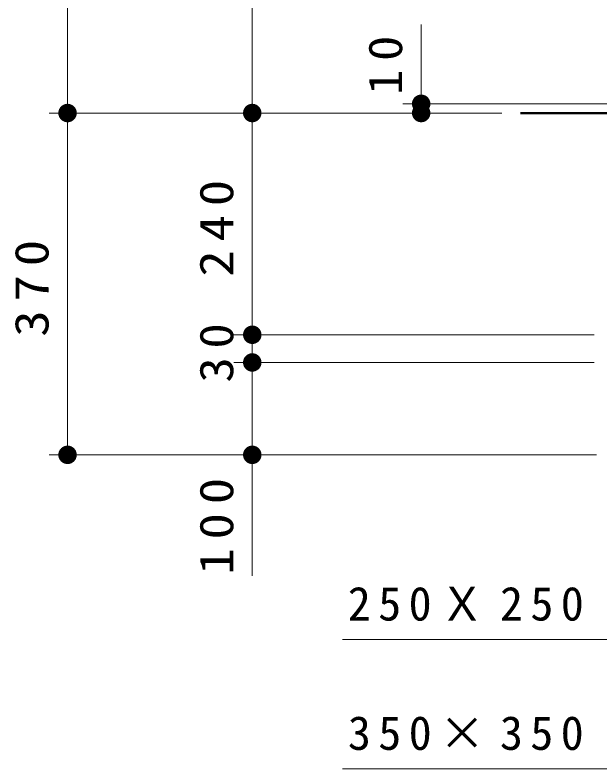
# Model space of a CAD drawing. Units: millimetres on the paper, scale 1:20. Extents: x -365 to 12, y -38 to 257.
# Drawn here: x -165.71 to -134.05, y 50.87 to 91.67 of the extents above; entities that cross this region are included whole.
import ezdxf

# ---------------------------------------------------------------- set-up
doc = ezdxf.new("R2010")
doc.units = ezdxf.units.MM
doc.layers.add('LY_1', color=7, linetype='Continuous', lineweight=25)
doc.styles.add('ＭＳ ゴシック', font='')
doc.styles.get('ＭＳ ゴシック').set_extended_font_data('MS Gothic')

# ---------------------------------------------------------------- blocks, each defined once
blk = doc.blocks.new('filled_dot')
at = {"color": 0, "linetype": 'Continuous', "lineweight": -2, "const_width": 1.25}
blk.add_lwpolyline([(-0.625, 0, 1), (0.625, 0, 1)], format="xyb", close=True, dxfattribs=at)

msp = doc.modelspace()

# ---------------------------------------------------------------- linework, layer by layer
at = {"layer": 'LY_1', "lineweight": 13}
for p, q in [((-162.871, 86.371), (-162.871, 123.371)), ((-152.871, 86.371), (-152.871, 106.871)), ((-143.727, 86.371), (-143.727, 91.157)), ((-131.943, 86.871), (-144.727, 86.871)), ((-139.354, 86.371), (-163.871, 86.371)), ((-162.871, 67.871), (-162.871, 86.371)), ((-152.871, 74.371), (-152.871, 86.371)), ((-134.371, 74.371), (-153.871, 74.371)), ((-152.871, 72.871), (-152.871, 74.371)), ((-134.371, 72.871), (-153.871, 72.871)), ((-152.871, 61.325), (-152.871, 72.871)), ((-134.23, 67.871), (-163.871, 67.871)), ((-118.371, 57.871), (-147.978, 57.871)), ((-115.871, 50.871), (-147.978, 50.871))]:
    msp.add_line(p, q, dxfattribs=at)
at = {"layer": 'LY_1', "lineweight": 50}
msp.add_line((-138.354, 86.371), (-130.73, 86.371), dxfattribs=at)

# ---------------------------------------------------------------- block references
at = {"layer": 'LY_1', "lineweight": 13, "xscale": 0.4, "yscale": 0.4}
for p, rotation in [((-143.727, 86.871), 270), ((-162.871, 86.371), 90), ((-162.871, 86.371), 270), ((-152.871, 86.371), 90), ((-152.871, 86.371), 270), ((-143.727, 86.371), 90), ((-152.871, 74.371), 270), ((-152.871, 74.371), 90), ((-152.871, 72.871), 90), ((-162.871, 67.871), 90), ((-152.871, 67.871), 90)]:
    msp.add_blockref('filled_dot', p, dxfattribs=dict(at, rotation=rotation))

# ---------------------------------------------------------------- texts
at = {"layer": 'LY_1', "char_height": 1.833, "attachment_point": 8, "rotation": 90, "style": 'ＭＳ ゴシック'}
for s, insert in [('\\T1.34;\\W1.1;10', (-144.727, 89.188)), ('\\T1.33;\\W1.15;240', (-153.871, 80.371)), ('\\T1.33;\\W1.15;370', (-163.871, 77.121)), ('\\T1.34;\\W1.1;30', (-153.871, 73.621)), ('\\T1.33;\\W1.15;100', (-153.871, 64.241))]:
    msp.add_mtext(s, dxfattribs=dict(at, insert=insert))
at = {"layer": 'LY_1', "char_height": 1.833, "attachment_point": 8, "style": 'ＭＳ ゴシック'}
for s, insert in [('\\T1.32;250Ｘ250', (-141.112, 58.871)), ('\\T1.32;350×350', (-141.112, 51.871))]:
    msp.add_mtext(s, dxfattribs=dict(at, insert=insert))

doc.saveas('drawing.dxf')
